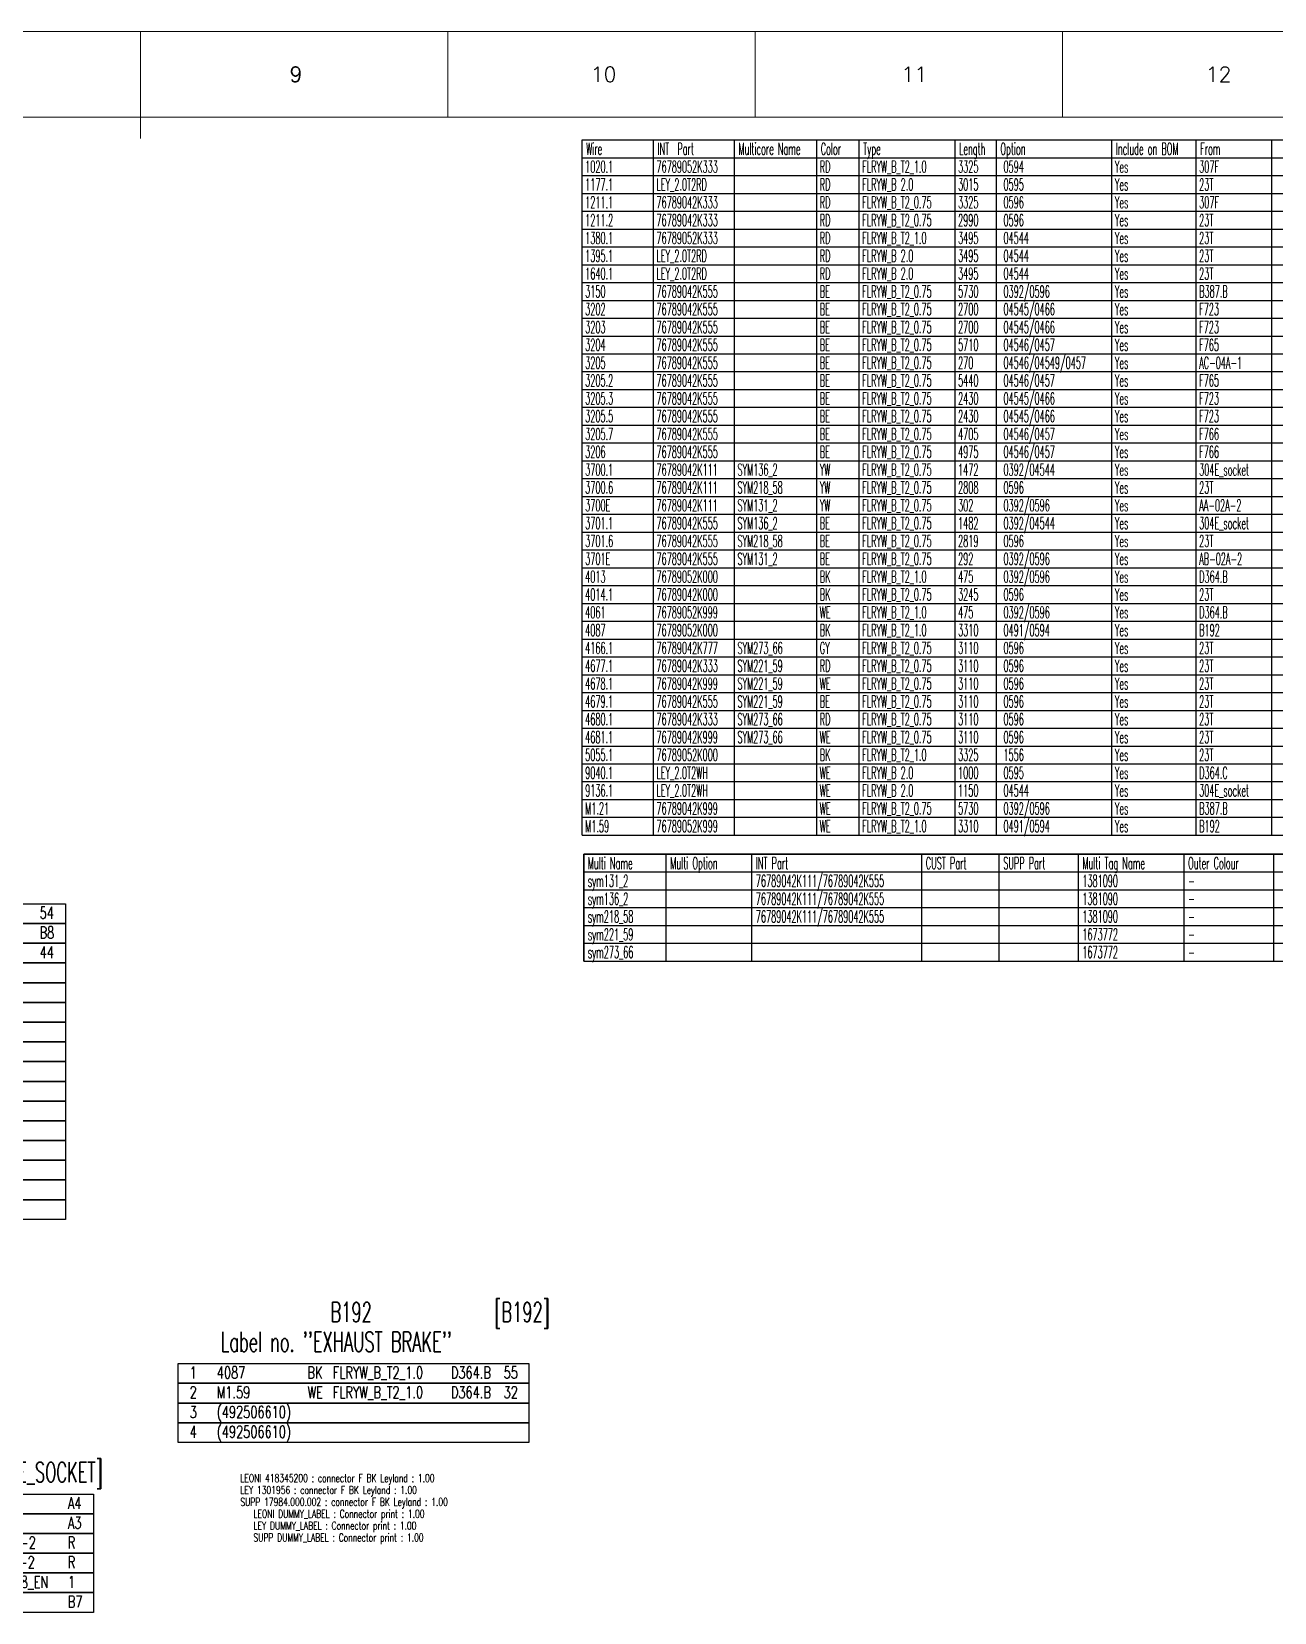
# Model space of a CAD drawing. Header units: millimetres. Extents: x 0 to 1601, y 0 to 909.
# Drawn here: x 615.1 to 928.8, y 509.9 to 908.9 of the extents above; entities that cross this region are included whole.
import ezdxf

# ---------------------------------------------------------------- set-up
doc = ezdxf.new("R2010")
doc.units = ezdxf.units.MM
doc.linetypes.add('HIDDEN', pattern=[9.525, 6.35, -3.175])
doc.layers.add('Leoni-Beschriftungslayer', color=7, linetype='Continuous')
doc.layers.add('Unreferenced', color=7, linetype='Continuous')
doc.styles.add('DEFAULT', font='simplex.shx', dxfattribs={"bigfont": 'bigfont'})
doc.styles.add('HS-COMP-DESCRIPTION', font='ROMANS.SHX', dxfattribs={"width": 0.6, "height": 5})
doc.styles.add('HS-PART-NO', font='ROMANS.SHX', dxfattribs={"width": 0.7, "height": 2})
doc.styles.add('HS-TABLE-MULTICORE', font='ROMANS.SHX', dxfattribs={"width": 0.5, "height": 3})
doc.styles.add('HS-TABLE-WIRE', font='ROMANS.SHX', dxfattribs={"width": 0.5, "height": 3})
doc.styles.add('HS-WIRE', font='ROMANS.SHX', dxfattribs={"width": 0.7, "height": 3})

# ---------------------------------------------------------------- blocks, each defined once
blk = doc.blocks.new('frame')
at = {"layer": 'Unreferenced', "color": 0, "linetype": 'Continuous', "lineweight": 0}
for p, q in [((2858.9, 3384.01), (791.47, 3384.01)), ((2858.9, 3384.01), (791.47, 3384.01)), ((1825.19, 3384.01), (1825.19, 3340.54)), ((1950.06, 3384.01), (1950.06, 3349.24)), ((2074.92, 3384.01), (2074.92, 3349.24)), ((2199.79, 3384.01), (2199.79, 3349.24)), ((2824.13, 3349.24), (826.25, 3349.24))]:
    blk.add_line(p, q, dxfattribs=at)
at = {"layer": 'Unreferenced', "color": 0, "linetype": 'Continuous', "lineweight": 0, "style": 'DEFAULT'}
for s, height, p in [('9', 6.09, (1885.74, 3363.65)), ('10', 6.086, (2008.14, 3363.65)), ('11', 6.086, (2134.31, 3363.65)), ('12', 6.086, (2257.88, 3363.65))]:
    blk.add_text(s, height=height, dxfattribs=at).set_placement(p)

msp = doc.modelspace()

# ---------------------------------------------------------------- linework, layer by layer
at = {"color": 7, "linetype": 'Continuous'}
for points in [[(754.071, 706.086), (754.071, 881.586)], [(754.071, 881.586), (1233.785, 881.586)], [(772.071, 706.086), (772.071, 881.586)], [(792.499, 706.086), (792.499, 881.586)], [(813.285, 706.086), (813.285, 881.586)], [(823.999, 706.086), (823.999, 881.586)], [(848.214, 706.086), (848.214, 881.586)], [(858.642, 706.086), (858.642, 881.586)], [(887.785, 706.086), (887.785, 881.586)], [(909.071, 706.086), (909.071, 881.586)], [(928.142, 706.086), (928.142, 881.586)], [(754.071, 877.086), (1233.785, 877.086)], [(754.071, 872.586), (1233.785, 872.586)], [(754.071, 868.086), (1233.785, 868.086)], [(754.071, 863.586), (1233.785, 863.586)], [(754.071, 859.086), (1233.785, 859.086)], [(754.071, 854.586), (1233.785, 854.586)], [(754.071, 850.086), (1233.785, 850.086)], [(754.071, 845.586), (1233.785, 845.586)], [(754.071, 841.086), (1233.785, 841.086)], [(754.071, 836.586), (1233.785, 836.586)], [(754.071, 832.086), (1233.785, 832.086)], [(754.071, 827.586), (1233.785, 827.586)], [(754.071, 823.086), (1233.785, 823.086)], [(754.071, 818.586), (1233.785, 818.586)], [(754.071, 814.086), (1233.785, 814.086)], [(754.071, 809.586), (1233.785, 809.586)], [(754.071, 805.086), (1233.785, 805.086)], [(754.071, 800.586), (1233.785, 800.586)], [(754.071, 796.086), (1233.785, 796.086)], [(754.071, 791.586), (1233.785, 791.586)], [(754.071, 787.086), (1233.785, 787.086)], [(754.071, 782.586), (1233.785, 782.586)], [(754.071, 778.086), (1233.785, 778.086)], [(754.071, 773.586), (1233.785, 773.586)], [(754.071, 769.086), (1233.785, 769.086)], [(754.071, 764.586), (1233.785, 764.586)], [(754.071, 760.086), (1233.785, 760.086)], [(754.071, 755.586), (1233.785, 755.586)], [(754.071, 751.086), (1233.785, 751.086)], [(754.071, 746.586), (1233.785, 746.586)], [(754.071, 742.086), (1233.785, 742.086)], [(754.071, 737.586), (1233.785, 737.586)], [(754.071, 733.086), (1233.785, 733.086)], [(754.071, 728.586), (1233.785, 728.586)], [(754.071, 724.086), (1233.785, 724.086)], [(754.071, 719.586), (1233.785, 719.586)], [(754.071, 715.086), (1233.785, 715.086)], [(754.071, 710.586), (1233.785, 710.586)], [(754.071, 706.086), (1233.785, 706.086)], [(754.476, 674.279), (1226.533, 674.279), (1226.533, 701.279), (754.476, 701.279), (754.476, 674.279)], [(754.476, 674.279), (754.476, 701.279)], [(754.476, 701.279), (1226.533, 701.279)], [(775.297, 674.279), (775.297, 701.279)], [(796.904, 674.279), (796.904, 701.279)], [(839.804, 674.279), (839.804, 701.279)], [(859.369, 674.279), (859.369, 701.279)], [(879.326, 674.279), (879.326, 701.279)], [(906.04, 674.279), (906.04, 701.279)], [(928.669, 674.279), (928.669, 701.279)], [(754.476, 696.779), (1226.533, 696.779)], [(754.476, 692.279), (1226.533, 692.279)], [(542.681, 683.767), (542.681, 688.747), (623.581, 688.747), (623.581, 683.767), (542.681, 683.767)], [(754.476, 687.779), (1226.533, 687.779)], [(542.681, 678.787), (542.681, 683.767), (623.581, 683.767), (623.581, 678.787), (542.681, 678.787)], [(754.476, 683.279), (1226.533, 683.279)], [(542.681, 673.807), (542.681, 678.787), (623.581, 678.787), (623.581, 673.807), (542.681, 673.807)], [(754.476, 678.779), (1226.533, 678.779)], [(542.681, 668.827), (542.681, 673.807), (623.581, 673.807), (623.581, 668.827), (542.681, 668.827)], [(754.476, 674.279), (1226.533, 674.279)], [(542.681, 663.847), (542.681, 668.827), (623.581, 668.827), (623.581, 663.847), (542.681, 663.847)], [(542.681, 658.867), (542.681, 663.847), (623.581, 663.847), (623.581, 658.867), (542.681, 658.867)], [(542.681, 653.887), (542.681, 658.867), (623.581, 658.867), (623.581, 653.887), (542.681, 653.887)], [(542.681, 648.907), (542.681, 653.887), (623.581, 653.887), (623.581, 648.907), (542.681, 648.907)], [(542.681, 643.927), (542.681, 648.907), (623.581, 648.907), (623.581, 643.927), (542.681, 643.927)], [(542.681, 638.947), (542.681, 643.927), (623.581, 643.927), (623.581, 638.947), (542.681, 638.947)], [(542.681, 633.967), (542.681, 638.947), (623.581, 638.947), (623.581, 633.967), (542.681, 633.967)], [(542.681, 628.987), (542.681, 633.967), (623.581, 633.967), (623.581, 628.987), (542.681, 628.987)], [(542.681, 624.007), (542.681, 628.987), (623.581, 628.987), (623.581, 624.007), (542.681, 624.007)], [(542.681, 619.027), (542.681, 624.007), (623.581, 624.007), (623.581, 619.027), (542.681, 619.027)], [(542.681, 614.047), (542.681, 619.027), (623.581, 619.027), (623.581, 614.047), (542.681, 614.047)], [(542.681, 609.067), (542.681, 614.047), (623.581, 614.047), (623.581, 609.067), (542.681, 609.067)], [(652.023, 567.708), (652.023, 572.688), (740.623, 572.688), (740.623, 567.708), (652.023, 567.708)], [(652.023, 562.728), (652.023, 567.708), (740.623, 567.708), (740.623, 562.728), (652.023, 562.728)], [(652.023, 557.748), (652.023, 562.728), (740.623, 562.728), (740.623, 557.748), (652.023, 557.748)], [(652.023, 552.768), (652.023, 557.748), (740.623, 557.748), (740.623, 552.768), (652.023, 552.768)], [(539.821, 534.772), (539.821, 539.752), (630.721, 539.752), (630.721, 534.772), (539.821, 534.772)], [(539.821, 529.792), (539.821, 534.772), (630.721, 534.772), (630.721, 529.792), (539.821, 529.792)], [(539.821, 524.812), (539.821, 529.792), (630.721, 529.792), (630.721, 524.812), (539.821, 524.812)], [(539.821, 519.832), (539.821, 524.812), (630.721, 524.812), (630.721, 519.832), (539.821, 519.832)], [(539.821, 514.852), (539.821, 519.832), (630.721, 519.832), (630.721, 514.852), (539.821, 514.852)], [(539.821, 509.872), (539.821, 514.852), (630.721, 514.852), (630.721, 509.872), (539.821, 509.872)]]:
    msp.add_lwpolyline(points, dxfattribs=at)

# ---------------------------------------------------------------- block references
at = {"layer": 'Leoni-Beschriftungslayer', "color": 0, "linetype": 'HIDDEN', "xscale": 0.6215625000004366, "yscale": 0.6215625000000102, "zscale": 0.6215625}
msp.add_blockref('frame', (-491.949, -1194.446), dxfattribs=at)

# ---------------------------------------------------------------- texts
at = {"color": 1, "linetype": 'Continuous', "width": 0.5}
for s, style, p in [('Wire', 'HS-TABLE-WIRE', (755.071, 877.836)), ('INT  Part', 'HS-TABLE-WIRE', (773.071, 877.836)), ('Multicore Name', 'HS-TABLE-WIRE', (793.499, 877.836)), ('Color', 'HS-TABLE-WIRE', (814.285, 877.836)), ('Type', 'HS-TABLE-WIRE', (824.999, 877.836)), ('Length', 'HS-TABLE-WIRE', (849.214, 877.836)), ('Option', 'HS-TABLE-WIRE', (859.642, 877.836)), ('Include on BOM', 'HS-TABLE-WIRE', (888.785, 877.836)), ('From', 'HS-TABLE-WIRE', (910.071, 877.836)), ('Multi Name', 'HS-TABLE-MULTICORE', (755.476, 697.529)), ('Multi Option', 'HS-TABLE-MULTICORE', (776.297, 697.529)), ('INT Part', 'HS-TABLE-MULTICORE', (797.904, 697.529)), ('CUST Part', 'HS-TABLE-MULTICORE', (840.804, 697.529)), ('SUPP Part', 'HS-TABLE-MULTICORE', (860.369, 697.529)), ('Multi Tag Name', 'HS-TABLE-MULTICORE', (880.326, 697.529)), ('Outer Colour', 'HS-TABLE-MULTICORE', (907.04, 697.529))]:
    msp.add_text(s, height=3, dxfattribs=dict(at, style=style)).set_placement(p)
at = {"color": 92, "linetype": 'Continuous'}
for s, style, width, p in [('1020.1', 'HS-TABLE-WIRE', 0.5, (754.821, 873.336)), ('76789052K333', 'HS-TABLE-WIRE', 0.5, (772.821, 873.336)), ('RD', 'HS-TABLE-WIRE', 0.5, (814.035, 873.336)), ('FLRYW_B_T2_1.0', 'HS-TABLE-WIRE', 0.5, (824.749, 873.336)), ('3325', 'HS-TABLE-WIRE', 0.5, (848.964, 873.336)), (' 0594', 'HS-TABLE-WIRE', 0.5, (859.392, 873.336)), ('Yes', 'HS-TABLE-WIRE', 0.5, (888.535, 873.336)), ('307F ', 'HS-TABLE-WIRE', 0.5, (909.821, 873.336)), ('1177.1', 'HS-TABLE-WIRE', 0.5, (754.821, 868.836)), ('LEY_2.0T2RD', 'HS-TABLE-WIRE', 0.5, (772.821, 868.836)), ('RD', 'HS-TABLE-WIRE', 0.5, (814.035, 868.836)), ('FLRYW_B 2.0', 'HS-TABLE-WIRE', 0.5, (824.749, 868.836)), ('3015', 'HS-TABLE-WIRE', 0.5, (848.964, 868.836)), (' 0595', 'HS-TABLE-WIRE', 0.5, (859.392, 868.836)), ('Yes', 'HS-TABLE-WIRE', 0.5, (888.535, 868.836)), ('23T ', 'HS-TABLE-WIRE', 0.5, (909.821, 868.836)), ('1211.1', 'HS-TABLE-WIRE', 0.5, (754.821, 864.336)), ('76789042K333', 'HS-TABLE-WIRE', 0.5, (772.821, 864.336)), ('RD', 'HS-TABLE-WIRE', 0.5, (814.035, 864.336)), ('FLRYW_B_T2_0.75', 'HS-TABLE-WIRE', 0.5, (824.749, 864.336)), ('3325', 'HS-TABLE-WIRE', 0.5, (848.964, 864.336)), (' 0596', 'HS-TABLE-WIRE', 0.5, (859.392, 864.336)), ('Yes', 'HS-TABLE-WIRE', 0.5, (888.535, 864.336)), ('307F ', 'HS-TABLE-WIRE', 0.5, (909.821, 864.336)), ('1211.2', 'HS-TABLE-WIRE', 0.5, (754.821, 859.836)), ('76789042K333', 'HS-TABLE-WIRE', 0.5, (772.821, 859.836)), ('RD', 'HS-TABLE-WIRE', 0.5, (814.035, 859.836)), ('FLRYW_B_T2_0.75', 'HS-TABLE-WIRE', 0.5, (824.749, 859.836)), ('2990', 'HS-TABLE-WIRE', 0.5, (848.964, 859.836)), (' 0596', 'HS-TABLE-WIRE', 0.5, (859.392, 859.836)), ('Yes', 'HS-TABLE-WIRE', 0.5, (888.535, 859.836)), ('23T ', 'HS-TABLE-WIRE', 0.5, (909.821, 859.836)), ('1380.1', 'HS-TABLE-WIRE', 0.5, (754.821, 855.336)), ('76789052K333', 'HS-TABLE-WIRE', 0.5, (772.821, 855.336)), ('RD', 'HS-TABLE-WIRE', 0.5, (814.035, 855.336)), ('FLRYW_B_T2_1.0', 'HS-TABLE-WIRE', 0.5, (824.749, 855.336)), ('3495', 'HS-TABLE-WIRE', 0.5, (848.964, 855.336)), (' 04544', 'HS-TABLE-WIRE', 0.5, (859.392, 855.336)), ('Yes', 'HS-TABLE-WIRE', 0.5, (888.535, 855.336)), ('23T ', 'HS-TABLE-WIRE', 0.5, (909.821, 855.336)), ('1395.1', 'HS-TABLE-WIRE', 0.5, (754.821, 850.836)), ('LEY_2.0T2RD', 'HS-TABLE-WIRE', 0.5, (772.821, 850.836)), ('RD', 'HS-TABLE-WIRE', 0.5, (814.035, 850.836)), ('FLRYW_B 2.0', 'HS-TABLE-WIRE', 0.5, (824.749, 850.836)), ('3495', 'HS-TABLE-WIRE', 0.5, (848.964, 850.836)), (' 04544', 'HS-TABLE-WIRE', 0.5, (859.392, 850.836)), ('Yes', 'HS-TABLE-WIRE', 0.5, (888.535, 850.836)), ('23T ', 'HS-TABLE-WIRE', 0.5, (909.821, 850.836)), ('1640.1', 'HS-TABLE-WIRE', 0.5, (754.821, 846.336)), ('LEY_2.0T2RD', 'HS-TABLE-WIRE', 0.5, (772.821, 846.336)), ('RD', 'HS-TABLE-WIRE', 0.5, (814.035, 846.336)), ('FLRYW_B 2.0', 'HS-TABLE-WIRE', 0.5, (824.749, 846.336)), ('3495', 'HS-TABLE-WIRE', 0.5, (848.964, 846.336)), (' 04544', 'HS-TABLE-WIRE', 0.5, (859.392, 846.336)), ('Yes', 'HS-TABLE-WIRE', 0.5, (888.535, 846.336)), ('23T ', 'HS-TABLE-WIRE', 0.5, (909.821, 846.336)), ('3150', 'HS-TABLE-WIRE', 0.5, (754.821, 841.836)), ('76789042K555', 'HS-TABLE-WIRE', 0.5, (772.821, 841.836)), ('BE', 'HS-TABLE-WIRE', 0.5, (814.035, 841.836)), ('FLRYW_B_T2_0.75', 'HS-TABLE-WIRE', 0.5, (824.749, 841.836)), ('5730', 'HS-TABLE-WIRE', 0.5, (848.964, 841.836)), (' 0392/0596', 'HS-TABLE-WIRE', 0.5, (859.392, 841.836)), ('Yes', 'HS-TABLE-WIRE', 0.5, (888.535, 841.836)), ('B387.B ', 'HS-TABLE-WIRE', 0.5, (909.821, 841.836)), ('3202', 'HS-TABLE-WIRE', 0.5, (754.821, 837.336)), ('76789042K555', 'HS-TABLE-WIRE', 0.5, (772.821, 837.336)), ('BE', 'HS-TABLE-WIRE', 0.5, (814.035, 837.336)), ('FLRYW_B_T2_0.75', 'HS-TABLE-WIRE', 0.5, (824.749, 837.336)), ('2700', 'HS-TABLE-WIRE', 0.5, (848.964, 837.336)), (' 04545/0466', 'HS-TABLE-WIRE', 0.5, (859.392, 837.336)), ('Yes', 'HS-TABLE-WIRE', 0.5, (888.535, 837.336)), ('F723 ', 'HS-TABLE-WIRE', 0.5, (909.821, 837.336)), ('3203', 'HS-TABLE-WIRE', 0.5, (754.821, 832.836)), ('76789042K555', 'HS-TABLE-WIRE', 0.5, (772.821, 832.836)), ('BE', 'HS-TABLE-WIRE', 0.5, (814.035, 832.836)), ('FLRYW_B_T2_0.75', 'HS-TABLE-WIRE', 0.5, (824.749, 832.836)), ('2700', 'HS-TABLE-WIRE', 0.5, (848.964, 832.836)), (' 04545/0466', 'HS-TABLE-WIRE', 0.5, (859.392, 832.836)), ('Yes', 'HS-TABLE-WIRE', 0.5, (888.535, 832.836)), ('F723 ', 'HS-TABLE-WIRE', 0.5, (909.821, 832.836)), ('3204', 'HS-TABLE-WIRE', 0.5, (754.821, 828.336)), ('76789042K555', 'HS-TABLE-WIRE', 0.5, (772.821, 828.336)), ('BE', 'HS-TABLE-WIRE', 0.5, (814.035, 828.336)), ('FLRYW_B_T2_0.75', 'HS-TABLE-WIRE', 0.5, (824.749, 828.336)), ('5710', 'HS-TABLE-WIRE', 0.5, (848.964, 828.336)), (' 04546/0457', 'HS-TABLE-WIRE', 0.5, (859.392, 828.336)), ('Yes', 'HS-TABLE-WIRE', 0.5, (888.535, 828.336)), ('F765 ', 'HS-TABLE-WIRE', 0.5, (909.821, 828.336)), ('3205', 'HS-TABLE-WIRE', 0.5, (754.821, 823.836)), ('76789042K555', 'HS-TABLE-WIRE', 0.5, (772.821, 823.836)), ('BE', 'HS-TABLE-WIRE', 0.5, (814.035, 823.836)), ('FLRYW_B_T2_0.75', 'HS-TABLE-WIRE', 0.5, (824.749, 823.836)), ('270', 'HS-TABLE-WIRE', 0.5, (848.964, 823.836)), (' 04546/04549/0457', 'HS-TABLE-WIRE', 0.5, (859.392, 823.836)), ('Yes', 'HS-TABLE-WIRE', 0.5, (888.535, 823.836)), ('AC-04A-1 ', 'HS-TABLE-WIRE', 0.5, (909.821, 823.836)), ('3205.2', 'HS-TABLE-WIRE', 0.5, (754.821, 819.336)), ('76789042K555', 'HS-TABLE-WIRE', 0.5, (772.821, 819.336)), ('BE', 'HS-TABLE-WIRE', 0.5, (814.035, 819.336)), ('FLRYW_B_T2_0.75', 'HS-TABLE-WIRE', 0.5, (824.749, 819.336)), ('5440', 'HS-TABLE-WIRE', 0.5, (848.964, 819.336)), (' 04546/0457', 'HS-TABLE-WIRE', 0.5, (859.392, 819.336)), ('Yes', 'HS-TABLE-WIRE', 0.5, (888.535, 819.336)), ('F765 ', 'HS-TABLE-WIRE', 0.5, (909.821, 819.336)), (' 04545/0466', 'HS-TABLE-WIRE', 0.5, (859.392, 814.836)), ('3205.3', 'HS-TABLE-WIRE', 0.5, (754.821, 814.836)), ('76789042K555', 'HS-TABLE-WIRE', 0.5, (772.821, 814.836)), ('BE', 'HS-TABLE-WIRE', 0.5, (814.035, 814.836)), ('FLRYW_B_T2_0.75', 'HS-TABLE-WIRE', 0.5, (824.749, 814.836)), ('2430', 'HS-TABLE-WIRE', 0.5, (848.964, 814.836)), ('Yes', 'HS-TABLE-WIRE', 0.5, (888.535, 814.836)), ('F723 ', 'HS-TABLE-WIRE', 0.5, (909.821, 814.836)), ('3205.5', 'HS-TABLE-WIRE', 0.5, (754.821, 810.336)), ('76789042K555', 'HS-TABLE-WIRE', 0.5, (772.821, 810.336)), ('BE', 'HS-TABLE-WIRE', 0.5, (814.035, 810.336)), ('FLRYW_B_T2_0.75', 'HS-TABLE-WIRE', 0.5, (824.749, 810.336)), ('2430', 'HS-TABLE-WIRE', 0.5, (848.964, 810.336)), (' 04545/0466', 'HS-TABLE-WIRE', 0.5, (859.392, 810.336)), ('Yes', 'HS-TABLE-WIRE', 0.5, (888.535, 810.336)), ('F723 ', 'HS-TABLE-WIRE', 0.5, (909.821, 810.336)), ('3205.7', 'HS-TABLE-WIRE', 0.5, (754.821, 805.836)), ('76789042K555', 'HS-TABLE-WIRE', 0.5, (772.821, 805.836)), ('BE', 'HS-TABLE-WIRE', 0.5, (814.035, 805.836)), ('FLRYW_B_T2_0.75', 'HS-TABLE-WIRE', 0.5, (824.749, 805.836)), ('4705', 'HS-TABLE-WIRE', 0.5, (848.964, 805.836)), (' 04546/0457', 'HS-TABLE-WIRE', 0.5, (859.392, 805.836)), ('Yes', 'HS-TABLE-WIRE', 0.5, (888.535, 805.836)), ('F766 ', 'HS-TABLE-WIRE', 0.5, (909.821, 805.836)), ('3206', 'HS-TABLE-WIRE', 0.5, (754.821, 801.336)), ('76789042K555', 'HS-TABLE-WIRE', 0.5, (772.821, 801.336)), ('BE', 'HS-TABLE-WIRE', 0.5, (814.035, 801.336)), ('FLRYW_B_T2_0.75', 'HS-TABLE-WIRE', 0.5, (824.749, 801.336)), ('4975', 'HS-TABLE-WIRE', 0.5, (848.964, 801.336)), (' 04546/0457', 'HS-TABLE-WIRE', 0.5, (859.392, 801.336)), ('Yes', 'HS-TABLE-WIRE', 0.5, (888.535, 801.336)), ('F766 ', 'HS-TABLE-WIRE', 0.5, (909.821, 801.336)), ('3700.1', 'HS-TABLE-WIRE', 0.5, (754.821, 796.836)), ('76789042K111', 'HS-TABLE-WIRE', 0.5, (772.821, 796.836)), ('SYM136_2', 'HS-TABLE-WIRE', 0.5, (793.249, 796.836)), ('YW', 'HS-TABLE-WIRE', 0.5, (814.035, 796.836)), ('FLRYW_B_T2_0.75', 'HS-TABLE-WIRE', 0.5, (824.749, 796.836)), ('1472', 'HS-TABLE-WIRE', 0.5, (848.964, 796.836)), (' 0392/04544', 'HS-TABLE-WIRE', 0.5, (859.392, 796.836)), ('Yes', 'HS-TABLE-WIRE', 0.5, (888.535, 796.836)), ('304E_socket ', 'HS-TABLE-WIRE', 0.5, (909.821, 796.836)), ('3700.6', 'HS-TABLE-WIRE', 0.5, (754.821, 792.336)), ('76789042K111', 'HS-TABLE-WIRE', 0.5, (772.821, 792.336)), ('SYM218_58', 'HS-TABLE-WIRE', 0.5, (793.249, 792.336)), ('YW', 'HS-TABLE-WIRE', 0.5, (814.035, 792.336)), ('FLRYW_B_T2_0.75', 'HS-TABLE-WIRE', 0.5, (824.749, 792.336)), ('2808', 'HS-TABLE-WIRE', 0.5, (848.964, 792.336)), (' 0596', 'HS-TABLE-WIRE', 0.5, (859.392, 792.336)), ('Yes', 'HS-TABLE-WIRE', 0.5, (888.535, 792.336)), ('23T ', 'HS-TABLE-WIRE', 0.5, (909.821, 792.336)), ('3700E', 'HS-TABLE-WIRE', 0.5, (754.821, 787.836)), ('76789042K111', 'HS-TABLE-WIRE', 0.5, (772.821, 787.836)), ('SYM131_2', 'HS-TABLE-WIRE', 0.5, (793.249, 787.836)), ('YW', 'HS-TABLE-WIRE', 0.5, (814.035, 787.836)), ('FLRYW_B_T2_0.75', 'HS-TABLE-WIRE', 0.5, (824.749, 787.836)), ('302', 'HS-TABLE-WIRE', 0.5, (848.964, 787.836)), (' 0392/0596', 'HS-TABLE-WIRE', 0.5, (859.392, 787.836)), ('Yes', 'HS-TABLE-WIRE', 0.5, (888.535, 787.836)), ('AA-02A-2 ', 'HS-TABLE-WIRE', 0.5, (909.821, 787.836)), ('3701.1', 'HS-TABLE-WIRE', 0.5, (754.821, 783.336)), ('76789042K555', 'HS-TABLE-WIRE', 0.5, (772.821, 783.336)), ('SYM136_2', 'HS-TABLE-WIRE', 0.5, (793.249, 783.336)), ('BE', 'HS-TABLE-WIRE', 0.5, (814.035, 783.336)), ('FLRYW_B_T2_0.75', 'HS-TABLE-WIRE', 0.5, (824.749, 783.336)), ('1482', 'HS-TABLE-WIRE', 0.5, (848.964, 783.336)), (' 0392/04544', 'HS-TABLE-WIRE', 0.5, (859.392, 783.336)), ('Yes', 'HS-TABLE-WIRE', 0.5, (888.535, 783.336)), ('304E_socket ', 'HS-TABLE-WIRE', 0.5, (909.821, 783.336)), ('3701.6', 'HS-TABLE-WIRE', 0.5, (754.821, 778.836)), ('76789042K555', 'HS-TABLE-WIRE', 0.5, (772.821, 778.836)), ('SYM218_58', 'HS-TABLE-WIRE', 0.5, (793.249, 778.836)), ('BE', 'HS-TABLE-WIRE', 0.5, (814.035, 778.836)), ('FLRYW_B_T2_0.75', 'HS-TABLE-WIRE', 0.5, (824.749, 778.836)), ('2819', 'HS-TABLE-WIRE', 0.5, (848.964, 778.836)), (' 0596', 'HS-TABLE-WIRE', 0.5, (859.392, 778.836)), ('Yes', 'HS-TABLE-WIRE', 0.5, (888.535, 778.836)), ('23T ', 'HS-TABLE-WIRE', 0.5, (909.821, 778.836)), ('3701E', 'HS-TABLE-WIRE', 0.5, (754.821, 774.336)), ('76789042K555', 'HS-TABLE-WIRE', 0.5, (772.821, 774.336)), ('SYM131_2', 'HS-TABLE-WIRE', 0.5, (793.249, 774.336)), ('BE', 'HS-TABLE-WIRE', 0.5, (814.035, 774.336)), ('FLRYW_B_T2_0.75', 'HS-TABLE-WIRE', 0.5, (824.749, 774.336)), ('292', 'HS-TABLE-WIRE', 0.5, (848.964, 774.336)), (' 0392/0596', 'HS-TABLE-WIRE', 0.5, (859.392, 774.336)), ('Yes', 'HS-TABLE-WIRE', 0.5, (888.535, 774.336)), ('AB-02A-2 ', 'HS-TABLE-WIRE', 0.5, (909.821, 774.336)), ('4013', 'HS-TABLE-WIRE', 0.5, (754.821, 769.836)), ('76789052K000', 'HS-TABLE-WIRE', 0.5, (772.821, 769.836)), ('BK', 'HS-TABLE-WIRE', 0.5, (814.035, 769.836)), ('FLRYW_B_T2_1.0', 'HS-TABLE-WIRE', 0.5, (824.749, 769.836)), ('475', 'HS-TABLE-WIRE', 0.5, (848.964, 769.836)), (' 0392/0596', 'HS-TABLE-WIRE', 0.5, (859.392, 769.836)), ('Yes', 'HS-TABLE-WIRE', 0.5, (888.535, 769.836)), ('D364.B ', 'HS-TABLE-WIRE', 0.5, (909.821, 769.836)), ('4014.1', 'HS-TABLE-WIRE', 0.5, (754.821, 765.336)), ('76789042K000', 'HS-TABLE-WIRE', 0.5, (772.821, 765.336)), ('BK', 'HS-TABLE-WIRE', 0.5, (814.035, 765.336)), ('FLRYW_B_T2_0.75', 'HS-TABLE-WIRE', 0.5, (824.749, 765.336)), ('3245', 'HS-TABLE-WIRE', 0.5, (848.964, 765.336)), (' 0596', 'HS-TABLE-WIRE', 0.5, (859.392, 765.336)), ('Yes', 'HS-TABLE-WIRE', 0.5, (888.535, 765.336)), ('23T ', 'HS-TABLE-WIRE', 0.5, (909.821, 765.336)), ('4061', 'HS-TABLE-WIRE', 0.5, (754.821, 760.836)), ('76789052K999', 'HS-TABLE-WIRE', 0.5, (772.821, 760.836)), ('WE', 'HS-TABLE-WIRE', 0.5, (814.035, 760.836)), ('FLRYW_B_T2_1.0', 'HS-TABLE-WIRE', 0.5, (824.749, 760.836)), ('475', 'HS-TABLE-WIRE', 0.5, (848.964, 760.836)), (' 0392/0596', 'HS-TABLE-WIRE', 0.5, (859.392, 760.836)), ('Yes', 'HS-TABLE-WIRE', 0.5, (888.535, 760.836)), ('D364.B ', 'HS-TABLE-WIRE', 0.5, (909.821, 760.836)), ('4087', 'HS-TABLE-WIRE', 0.5, (754.821, 756.336)), ('76789052K000', 'HS-TABLE-WIRE', 0.5, (772.821, 756.336)), ('BK', 'HS-TABLE-WIRE', 0.5, (814.035, 756.336)), ('FLRYW_B_T2_1.0', 'HS-TABLE-WIRE', 0.5, (824.749, 756.336)), ('3310', 'HS-TABLE-WIRE', 0.5, (848.964, 756.336)), (' 0491/0594', 'HS-TABLE-WIRE', 0.5, (859.392, 756.336)), ('Yes', 'HS-TABLE-WIRE', 0.5, (888.535, 756.336)), ('B192 ', 'HS-TABLE-WIRE', 0.5, (909.821, 756.336)), ('4166.1', 'HS-TABLE-WIRE', 0.5, (754.821, 751.836)), ('76789042K777', 'HS-TABLE-WIRE', 0.5, (772.821, 751.836)), ('SYM273_66', 'HS-TABLE-WIRE', 0.5, (793.249, 751.836)), ('GY', 'HS-TABLE-WIRE', 0.5, (814.035, 751.836)), ('FLRYW_B_T2_0.75', 'HS-TABLE-WIRE', 0.5, (824.749, 751.836)), ('3110', 'HS-TABLE-WIRE', 0.5, (848.964, 751.836)), (' 0596', 'HS-TABLE-WIRE', 0.5, (859.392, 751.836)), ('Yes', 'HS-TABLE-WIRE', 0.5, (888.535, 751.836)), ('23T ', 'HS-TABLE-WIRE', 0.5, (909.821, 751.836)), ('4677.1', 'HS-TABLE-WIRE', 0.5, (754.821, 747.336)), ('76789042K333', 'HS-TABLE-WIRE', 0.5, (772.821, 747.336)), ('SYM221_59', 'HS-TABLE-WIRE', 0.5, (793.249, 747.336)), ('RD', 'HS-TABLE-WIRE', 0.5, (814.035, 747.336)), ('FLRYW_B_T2_0.75', 'HS-TABLE-WIRE', 0.5, (824.749, 747.336)), ('3110', 'HS-TABLE-WIRE', 0.5, (848.964, 747.336)), (' 0596', 'HS-TABLE-WIRE', 0.5, (859.392, 747.336)), ('Yes', 'HS-TABLE-WIRE', 0.5, (888.535, 747.336)), ('23T ', 'HS-TABLE-WIRE', 0.5, (909.821, 747.336)), ('4678.1', 'HS-TABLE-WIRE', 0.5, (754.821, 742.836)), ('76789042K999', 'HS-TABLE-WIRE', 0.5, (772.821, 742.836)), ('SYM221_59', 'HS-TABLE-WIRE', 0.5, (793.249, 742.836)), ('WE', 'HS-TABLE-WIRE', 0.5, (814.035, 742.836)), ('FLRYW_B_T2_0.75', 'HS-TABLE-WIRE', 0.5, (824.749, 742.836)), ('3110', 'HS-TABLE-WIRE', 0.5, (848.964, 742.836)), (' 0596', 'HS-TABLE-WIRE', 0.5, (859.392, 742.836)), ('Yes', 'HS-TABLE-WIRE', 0.5, (888.535, 742.836)), ('23T ', 'HS-TABLE-WIRE', 0.5, (909.821, 742.836)), ('4679.1', 'HS-TABLE-WIRE', 0.5, (754.821, 738.336)), ('76789042K555', 'HS-TABLE-WIRE', 0.5, (772.821, 738.336)), ('SYM221_59', 'HS-TABLE-WIRE', 0.5, (793.249, 738.336)), ('BE', 'HS-TABLE-WIRE', 0.5, (814.035, 738.336)), ('FLRYW_B_T2_0.75', 'HS-TABLE-WIRE', 0.5, (824.749, 738.336)), ('3110', 'HS-TABLE-WIRE', 0.5, (848.964, 738.336)), (' 0596', 'HS-TABLE-WIRE', 0.5, (859.392, 738.336)), ('Yes', 'HS-TABLE-WIRE', 0.5, (888.535, 738.336)), ('23T ', 'HS-TABLE-WIRE', 0.5, (909.821, 738.336)), ('4680.1', 'HS-TABLE-WIRE', 0.5, (754.821, 733.836)), ('76789042K333', 'HS-TABLE-WIRE', 0.5, (772.821, 733.836)), ('SYM273_66', 'HS-TABLE-WIRE', 0.5, (793.249, 733.836)), ('RD', 'HS-TABLE-WIRE', 0.5, (814.035, 733.836)), ('FLRYW_B_T2_0.75', 'HS-TABLE-WIRE', 0.5, (824.749, 733.836)), ('3110', 'HS-TABLE-WIRE', 0.5, (848.964, 733.836)), (' 0596', 'HS-TABLE-WIRE', 0.5, (859.392, 733.836)), ('Yes', 'HS-TABLE-WIRE', 0.5, (888.535, 733.836)), ('23T ', 'HS-TABLE-WIRE', 0.5, (909.821, 733.836)), ('4681.1', 'HS-TABLE-WIRE', 0.5, (754.821, 729.336)), ('76789042K999', 'HS-TABLE-WIRE', 0.5, (772.821, 729.336)), ('SYM273_66', 'HS-TABLE-WIRE', 0.5, (793.249, 729.336)), ('WE', 'HS-TABLE-WIRE', 0.5, (814.035, 729.336)), ('FLRYW_B_T2_0.75', 'HS-TABLE-WIRE', 0.5, (824.749, 729.336)), ('3110', 'HS-TABLE-WIRE', 0.5, (848.964, 729.336)), (' 0596', 'HS-TABLE-WIRE', 0.5, (859.392, 729.336)), ('Yes', 'HS-TABLE-WIRE', 0.5, (888.535, 729.336)), ('23T ', 'HS-TABLE-WIRE', 0.5, (909.821, 729.336)), ('5055.1', 'HS-TABLE-WIRE', 0.5, (754.821, 724.836)), ('76789052K000', 'HS-TABLE-WIRE', 0.5, (772.821, 724.836)), ('BK', 'HS-TABLE-WIRE', 0.5, (814.035, 724.836)), ('FLRYW_B_T2_1.0', 'HS-TABLE-WIRE', 0.5, (824.749, 724.836)), ('3325', 'HS-TABLE-WIRE', 0.5, (848.964, 724.836)), (' 1556', 'HS-TABLE-WIRE', 0.5, (859.392, 724.836)), ('Yes', 'HS-TABLE-WIRE', 0.5, (888.535, 724.836)), ('23T ', 'HS-TABLE-WIRE', 0.5, (909.821, 724.836)), ('9040.1', 'HS-TABLE-WIRE', 0.5, (754.821, 720.336)), ('LEY_2.0T2WH', 'HS-TABLE-WIRE', 0.5, (772.821, 720.336)), ('WE', 'HS-TABLE-WIRE', 0.5, (814.035, 720.336)), ('FLRYW_B 2.0', 'HS-TABLE-WIRE', 0.5, (824.749, 720.336)), ('1000', 'HS-TABLE-WIRE', 0.5, (848.964, 720.336)), (' 0595', 'HS-TABLE-WIRE', 0.5, (859.392, 720.336)), ('Yes', 'HS-TABLE-WIRE', 0.5, (888.535, 720.336)), ('D364.C ', 'HS-TABLE-WIRE', 0.5, (909.821, 720.336)), ('9136.1', 'HS-TABLE-WIRE', 0.5, (754.821, 715.836)), ('LEY_2.0T2WH', 'HS-TABLE-WIRE', 0.5, (772.821, 715.836)), ('WE', 'HS-TABLE-WIRE', 0.5, (814.035, 715.836)), ('FLRYW_B 2.0', 'HS-TABLE-WIRE', 0.5, (824.749, 715.836)), ('1150', 'HS-TABLE-WIRE', 0.5, (848.964, 715.836)), (' 04544', 'HS-TABLE-WIRE', 0.5, (859.392, 715.836)), ('Yes', 'HS-TABLE-WIRE', 0.5, (888.535, 715.836)), ('304E_socket ', 'HS-TABLE-WIRE', 0.5, (909.821, 715.836)), ('M1.21', 'HS-TABLE-WIRE', 0.5, (754.821, 711.336)), ('76789042K999', 'HS-TABLE-WIRE', 0.5, (772.821, 711.336)), ('WE', 'HS-TABLE-WIRE', 0.5, (814.035, 711.336)), ('FLRYW_B_T2_0.75', 'HS-TABLE-WIRE', 0.5, (824.749, 711.336)), ('5730', 'HS-TABLE-WIRE', 0.5, (848.964, 711.336)), (' 0392/0596', 'HS-TABLE-WIRE', 0.5, (859.392, 711.336)), ('Yes', 'HS-TABLE-WIRE', 0.5, (888.535, 711.336)), ('B387.B ', 'HS-TABLE-WIRE', 0.5, (909.821, 711.336)), (' 0491/0594', 'HS-TABLE-WIRE', 0.5, (859.392, 706.836)), ('M1.59', 'HS-TABLE-WIRE', 0.5, (754.821, 706.836)), ('76789052K999', 'HS-TABLE-WIRE', 0.5, (772.821, 706.836)), ('WE', 'HS-TABLE-WIRE', 0.5, (814.035, 706.836)), ('FLRYW_B_T2_1.0', 'HS-TABLE-WIRE', 0.5, (824.749, 706.836)), ('3310', 'HS-TABLE-WIRE', 0.5, (848.964, 706.836)), ('Yes', 'HS-TABLE-WIRE', 0.5, (888.535, 706.836)), ('B192 ', 'HS-TABLE-WIRE', 0.5, (909.821, 706.836)), ('54 ', 'HS-WIRE', 0.7, (617.081, 684.967)), ('B8 ', 'HS-WIRE', 0.7, (617.081, 679.987)), ('44 ', 'HS-WIRE', 0.7, (617.081, 675.007)), ('4087 ', 'HS-WIRE', 0.7, (661.823, 568.908)), ('BK ', 'HS-WIRE', 0.7, (684.723, 568.908)), ('FLRYW_B_T2_1.0 ', 'HS-WIRE', 0.7, (691.123, 568.908)), ('D364.B ', 'HS-WIRE', 0.7, (720.923, 568.908)), ('55 ', 'HS-WIRE', 0.7, (734.223, 568.908)), ('M1.59 ', 'HS-WIRE', 0.7, (661.823, 563.928)), ('WE ', 'HS-WIRE', 0.7, (684.723, 563.928)), ('FLRYW_B_T2_1.0 ', 'HS-WIRE', 0.7, (691.123, 563.928)), ('D364.B ', 'HS-WIRE', 0.7, (720.923, 563.928)), ('32 ', 'HS-WIRE', 0.7, (734.223, 563.928)), ('A4 ', 'HS-WIRE', 0.7, (624.221, 535.972)), ('A3 ', 'HS-WIRE', 0.7, (624.221, 530.992)), ('G520-58_EN ', 'HS-WIRE', 0.7, (600.921, 516.052)), ('1 ', 'HS-WIRE', 0.7, (624.221, 516.052)), ('B7 ', 'HS-WIRE', 0.7, (624.221, 511.072))]:
    msp.add_text(s, height=3, dxfattribs=dict(at, style=style, width=width)).set_placement(p)
at = {"color": 5, "linetype": 'Continuous'}
for s, height, style, width, p in [('sym131_2', 3, 'HS-TABLE-MULTICORE', 0.5, (755.476, 693.029)), ('76789042K111/76789042K555', 3, 'HS-TABLE-MULTICORE', 0.5, (797.904, 693.029)), ('1381090', 3, 'HS-TABLE-MULTICORE', 0.5, (880.326, 693.029)), ('sym136_2', 3, 'HS-TABLE-MULTICORE', 0.5, (755.476, 688.529)), ('76789042K111/76789042K555', 3, 'HS-TABLE-MULTICORE', 0.5, (797.904, 688.529)), ('1381090', 3, 'HS-TABLE-MULTICORE', 0.5, (880.326, 688.529)), ('-', 3, 'HS-TABLE-MULTICORE', 0.5, (907.04, 693.029)), ('sym218_58', 3, 'HS-TABLE-MULTICORE', 0.5, (755.476, 684.029)), ('76789042K111/76789042K555', 3, 'HS-TABLE-MULTICORE', 0.5, (797.904, 684.029)), ('1381090', 3, 'HS-TABLE-MULTICORE', 0.5, (880.326, 684.029)), ('-', 3, 'HS-TABLE-MULTICORE', 0.5, (907.04, 688.529)), ('sym221_59', 3, 'HS-TABLE-MULTICORE', 0.5, (755.476, 679.529)), ('1673772', 3, 'HS-TABLE-MULTICORE', 0.5, (880.326, 679.529)), ('-', 3, 'HS-TABLE-MULTICORE', 0.5, (907.04, 684.029)), ('-', 3, 'HS-TABLE-MULTICORE', 0.5, (907.04, 679.529)), ('sym273_66', 3, 'HS-TABLE-MULTICORE', 0.5, (755.476, 675.029)), ('1673772', 3, 'HS-TABLE-MULTICORE', 0.5, (880.326, 675.029)), ('-', 3, 'HS-TABLE-MULTICORE', 0.5, (907.04, 675.029)), (' [B192]', 5, 'HS-COMP-DESCRIPTION', 0.6, (729.823, 583.188)), (' [304E_SOCKET]', 5, 'HS-COMP-DESCRIPTION', 0.6, (599.842, 542.752)), ('AB-02A-2 ', 3, 'HS-WIRE', 0.7, (600.921, 526.012)), ('R ', 3, 'HS-WIRE', 0.7, (624.221, 526.012)), ('AA-02A-2 ', 3, 'HS-WIRE', 0.7, (600.921, 521.032)), ('R ', 3, 'HS-WIRE', 0.7, (624.221, 521.032))]:
    msp.add_text(s, height=height, dxfattribs=dict(at, style=style, width=width)).set_placement(p)
at = {"color": 42, "linetype": 'Continuous', "style": 'HS-COMP-DESCRIPTION', "width": 0.6}
for s, p in [('B192', (690.537, 583.188)), ("Label no. ''EXHAUST BRAKE''", (662.823, 575.688))]:
    msp.add_text(s, height=5, dxfattribs=at).set_placement(p)
at = {"color": 7, "linetype": 'Continuous', "style": 'HS-WIRE', "width": 0.7}
for s, p in [(' 1  ', (653.523, 568.908)), (' 2  ', (653.523, 563.928)), (' 3  ', (653.523, 558.948)), ('(492506610) ', (661.823, 558.948)), (' 4  ', (653.523, 553.968)), ('(492506610) ', (661.823, 553.968))]:
    msp.add_text(s, height=3, dxfattribs=at).set_placement(p)
at = {"color": 200, "linetype": 'Continuous', "style": 'HS-PART-NO', "width": 0.7}
for s, p in [('LEONI 418345200 : connector F BK Leyland : 1.00', (667.756, 542.768)), ('SUPP 17984.000.002 : connector F BK Leyland : 1.00', (667.756, 536.768)), ('LEY 1301956 : connector F BK Leyland : 1.00', (667.756, 539.768)), ('LEONI DUMMY_LABEL : Connector print : 1.00', (671.056, 533.768)), ('LEY DUMMY_LABEL : Connector print : 1.00', (671.056, 530.768)), ('SUPP DUMMY_LABEL : Connector print : 1.00', (671.056, 527.768))]:
    msp.add_text(s, height=2, dxfattribs=at).set_placement(p)

doc.saveas('drawing.dxf')
